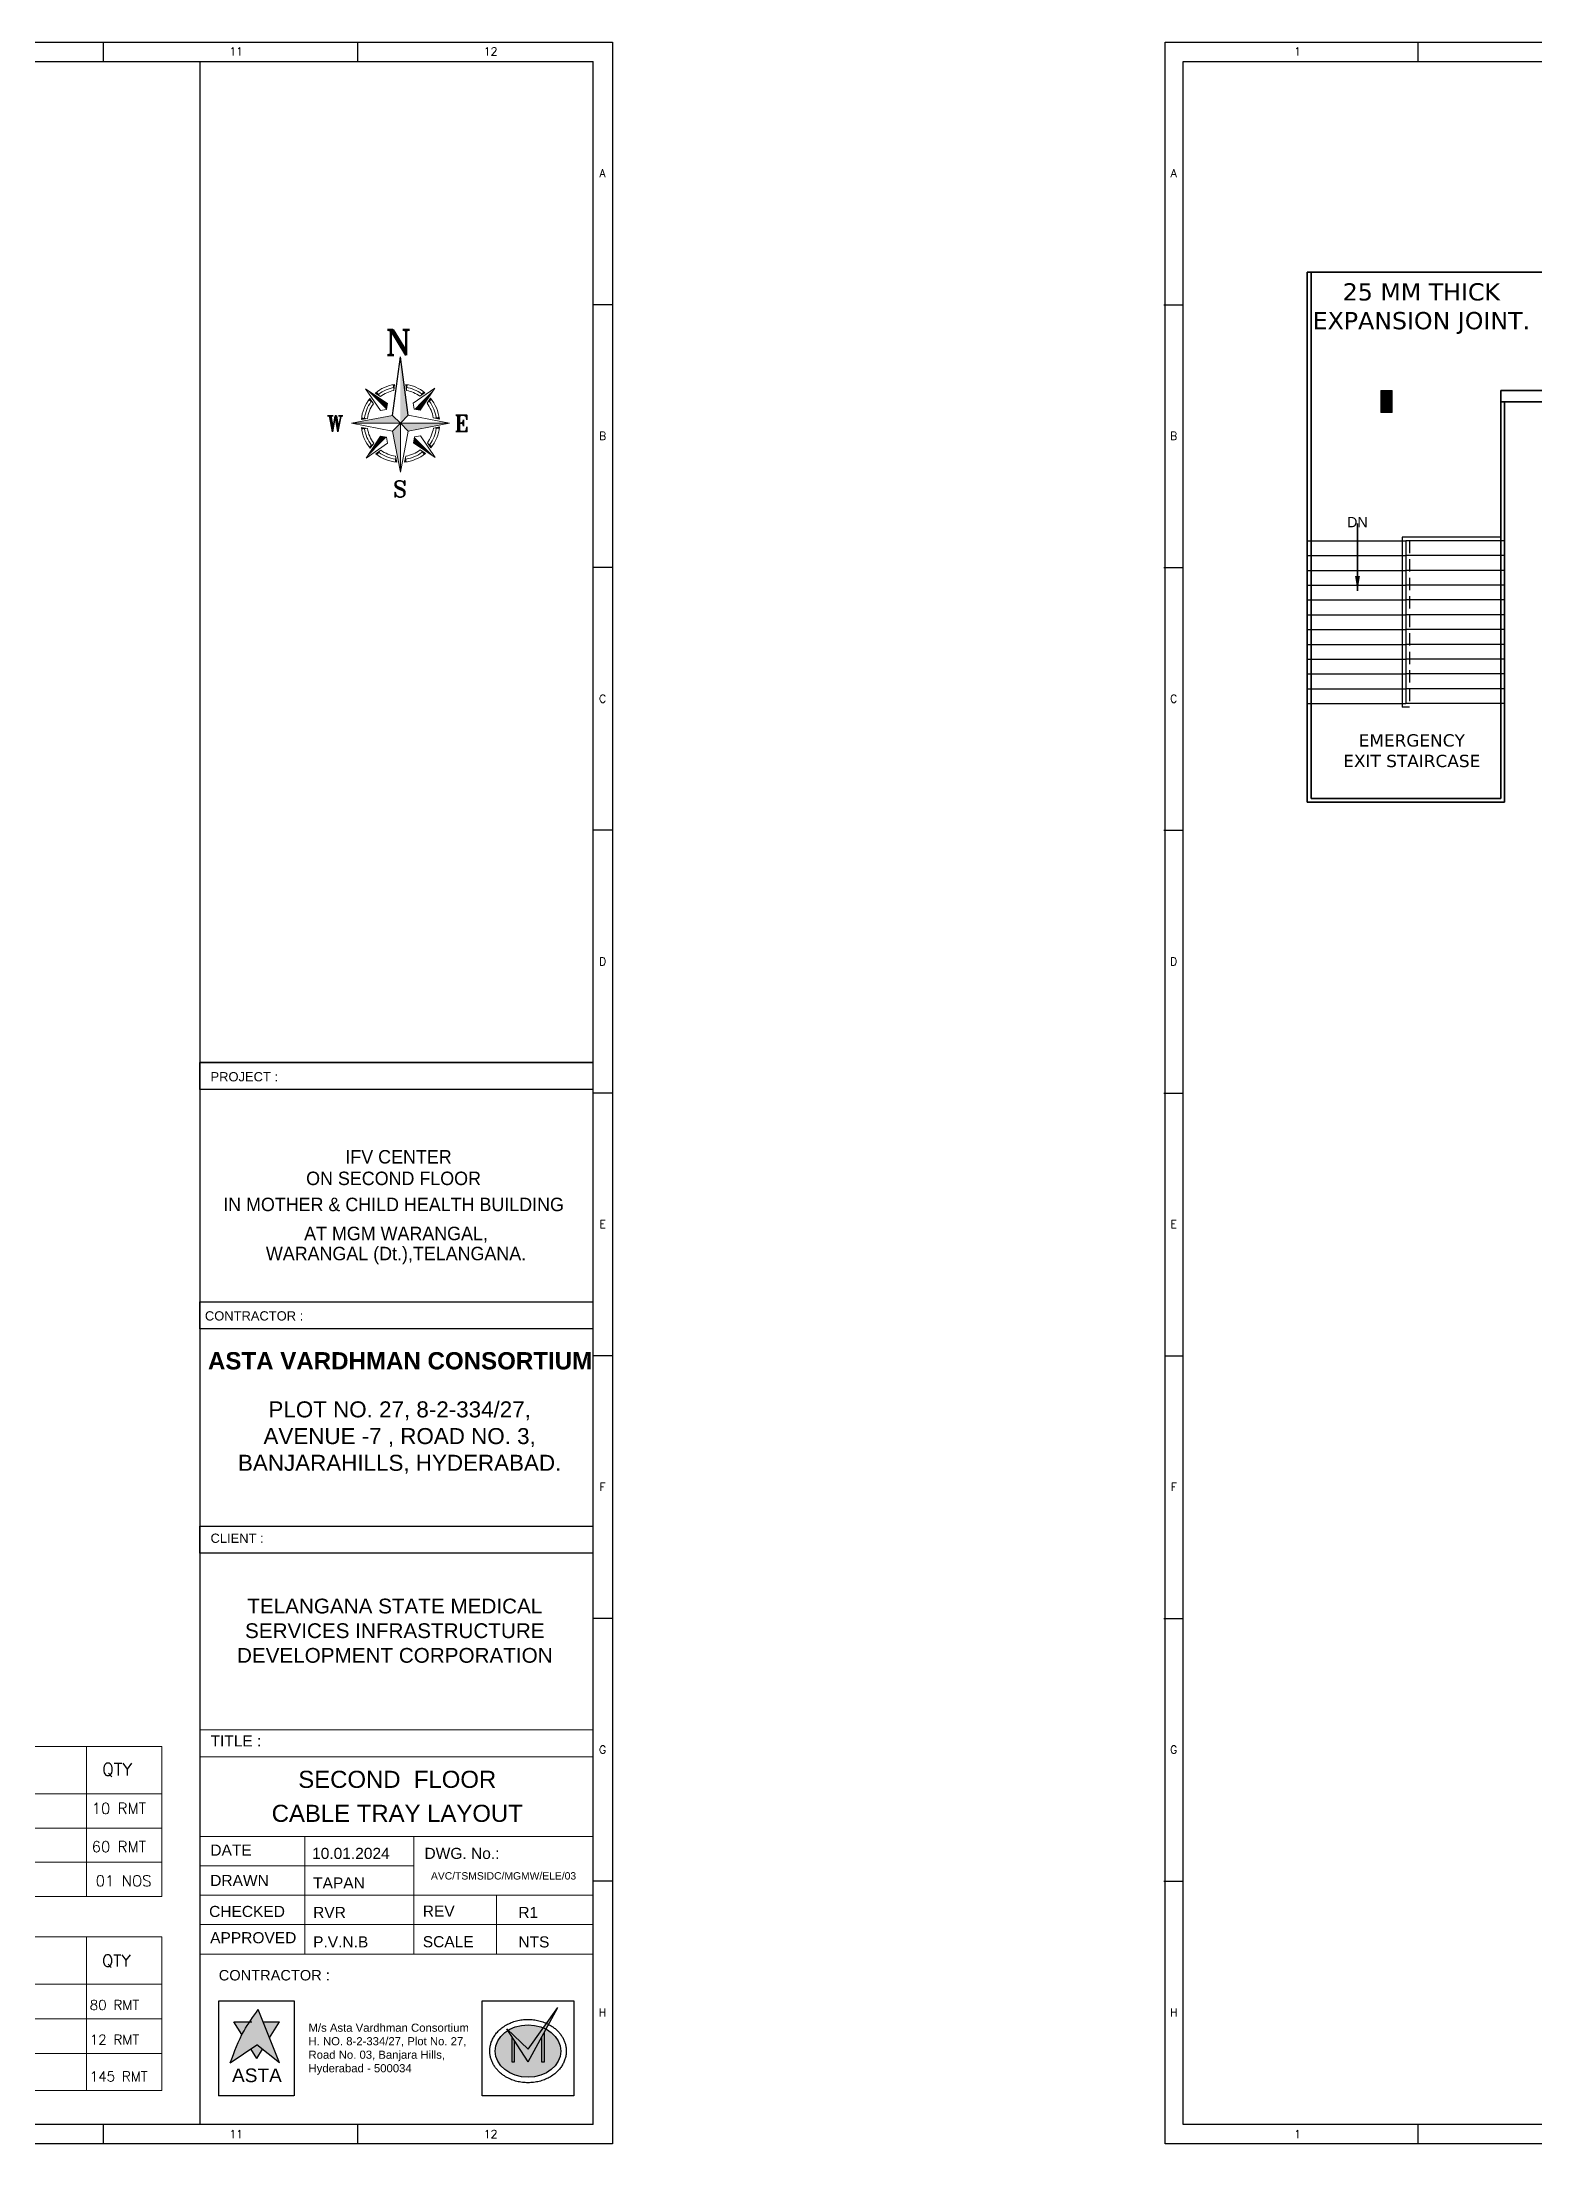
# Model space of a CAD drawing. Extents: x 2982526 to 3410143, y -1442121 to -1332990.
# Drawn here: x 3252302 to 3282591, y -1389320 to -1346682 of the extents above; entities that cross this region are included whole.
import ezdxf
from ezdxf.enums import TextEntityAlignment as Align

# ---------------------------------------------------------------- set-up
doc = ezdxf.new("R2010")
doc.units = 0
doc.header["$MEASUREMENT"] = 0
for name, pattern in [('1', [0, 0, 0]), ('CONTINU', [0]), ('DASHED', [0.75, 0.5, -0.25])]:
    doc.linetypes.add(name, pattern=pattern)
doc.layers.get('0').update_dxf_attribs({"color": 6, "linetype": '1'})
for name, color, linetype, lineweight in [('Column', 162, 'Continuous', 13), ('ELE-CABLE TRAY', 31, 'Continuous', 0), ('ELE-LEGEND', 7, 'Continuous', 9), ('WALL', 7, '1', 35)]:
    doc.layers.add(name, color=color, linetype=linetype, lineweight=lineweight)
for name, color, linetype in [('ELE-LIGHTING WIRRING', 7, 'Continuous'), ('HS', 251, '1'), ('LOGO', 250, '1'), ('stairscas', 7, 'Continuous'), ('TEXT', 5, '1'), ('TITLE', 7, 'Continuous'), ('walls', 1, 'Continuous')]:
    doc.layers.add(name, color=color, linetype=linetype)
doc.styles.add('ARI', font='arial.ttf')
doc.styles.add('ARIAL', font='arial.ttf')
doc.styles.add('MSK', font='g13f12w.shx')
doc.styles.add('ROMANS', font='romans.shx')
doc.styles.add('RT', font='romant.shx')
doc.dimstyles.new('MM', dxfattribs={"dimscale": 0, "dimtxt": 230, "dimasz": 60, "dimexe": 100, "dimexo": 0.0625, "dimgap": 25, "dimtad": 0, "dimdec": 0, "dimzin": 0, "dimdsep": 46, "dimtxsty": 'ROMANS', "dimblk": 'OBLIQUE', "dimcen": 0.09, "dimdle": 100, "dimclrd": 5, "dimclre": 5, "dimclrt": 6, "dimadec": 0, "dimazin": 0, "dimtfac": 1, "dimtdec": 0, "dimtofl": 0, "dimtmove": 1, "dimatfit": 3, "dimfxl": 1, "dimfrac": 2, "dimtolj": 1, "dimtzin": 0, "dimarcsym": 0})

# ---------------------------------------------------------------- blocks, each defined once
blk = doc.blocks.new('A$C1BA14061')
at = {"layer": 'TITLE', "color": 7}
for p, q in [((0, 0), (203982, 0)), ((0, -140464), (0, 0)), ((16920, -1290), (16920, 0)), ((33925, -1290), (33925, 0)), ((50931, -1290), (50931, 0)), ((67937, -1290), (67937, 0)), ((84942, -1290), (84942, 0)), ((101948, -1290), (101948, 0)), ((118954, -1290), (118954, 0)), ((135959, -1290), (135959, 0)), ((152965, -1290), (152965, 0)), ((169971, -1290), (169971, 0)), ((186976, -1290), (186976, 0)), ((203982, 0), (203982, -140464)), ((203982, -17558), (202692, -17558)), ((203982, -35116), (202692, -35116)), ((203982, -52674), (202692, -52674)), ((203982, -70232), (202692, -70232)), ((203982, -87790), (202692, -87790)), ((203982, -105348), (202692, -105348)), ((203982, -122906), (202692, -122906)), ((203982, -140464), (0, -140464))]:
    blk.add_line(p, q, dxfattribs=at)
at = {"layer": 'TITLE'}
for p, q in [((1204, -1290), (202692, -1290)), ((1204, -139174), (1204, -1290)), ((202692, -139174), (202692, -1290)), ((202692, -139174), (1204, -139174))]:
    blk.add_line(p, q, dxfattribs=at)
at = {"layer": 'TITLE', "color": 0}
for p, q in [((-86, -17558), (1204, -17558)), ((-86, -35116), (1204, -35116)), ((-86, -52674), (1204, -52674)), ((-86, -70232), (1204, -70232)), ((0, -87790), (1204, -87790)), ((-86, -105348), (1204, -105348)), ((-86, -122906), (1204, -122906)), ((16920, -140464), (16920, -139174)), ((33925, -140464), (33925, -139174)), ((50931, -140464), (50931, -139174)), ((67937, -140464), (67937, -139174)), ((84942, -140464), (84942, -139174)), ((101948, -140464), (101948, -139174)), ((118954, -140464), (118954, -139174)), ((135959, -140464), (135959, -139174)), ((152965, -140464), (152965, -139174)), ((169971, -140464), (169971, -139174)), ((186976, -140464), (186976, -139174))]:
    blk.add_line(p, q, dxfattribs=at)
at = {"layer": 'TITLE', "color": 7, "style": 'ROMANS', "width": 1}
for s, height, p in [('1', 535, (8852, -626)), ('2', 535, (25785, -626)), ('3', 535, (42791, -626)), ('4', 535, (59796, -626)), ('5', 535, (76802, -626)), ('6', 535, (93808, -626)), ('7', 535, (110813, -626)), ('8', 535, (127819, -626)), ('9', 535, (144825, -626)), ('10', 534.7, (161831, -626)), ('11', 534.7, (178836, -626)), ('12', 534.7, (195842, -626)), ('A', 535, (203324, -8765)), ('B', 535, (203324, -26323)), ('C', 535, (203324, -43881)), ('D', 535, (203324, -61439)), ('E', 535, (203324, -78997)), ('F', 535, (203324, -96555)), ('G', 535, (203324, -114113)), ('H', 535, (203324, -131671))]:
    blk.add_text(s, height=height, dxfattribs=at).set_placement(p, align=Align.MIDDLE)
at = {"layer": 'TITLE', "color": 0, "style": 'ROMANS', "width": 1}
for s, height, p in [('A', 535, (573, -8765)), ('B', 535, (573, -26323)), ('C', 535, (573, -43881)), ('D', 535, (573, -61439)), ('E', 535, (573, -78997)), ('F', 535, (573, -96555)), ('G', 535, (573, -114113)), ('H', 535, (573, -131671)), ('1', 535, (8852, -139799)), ('2', 535, (25785, -139799)), ('3', 535, (42791, -139799)), ('4', 535, (59796, -139799)), ('5', 535, (76802, -139799)), ('6', 535, (93808, -139799)), ('7', 535, (110813, -139799)), ('8', 535, (127819, -139799)), ('9', 535, (144825, -139799)), ('10', 534.7, (161831, -139799)), ('11', 534.7, (178836, -139799)), ('12', 534.7, (195842, -139799))]:
    blk.add_text(s, height=height, dxfattribs=at).set_placement(p, align=Align.MIDDLE)
blk = doc.blocks.new('_Oblique')
at = {"color": 0, "linetype": 'ByBlock', "lineweight": -2}
blk.add_line((-0.5, -0.5), (0.5, 0.5), dxfattribs=at)
blk = doc.blocks.new('A$C772B36EA')
at = {"layer": 'TITLE', "color": 5}
for p in [(-343, 338), (338, 343)]:
    blk.add_line(p, (0, 2877), dxfattribs=at)
at = {"layer": 'TITLE', "color": 8, "lineweight": 5}
for p, q in [((-566, 858), (-1516, 1493)), ((-866, 553), (-1516, 1493)), ((-1173, 847), (-1326, 1068)), ((-865, 1160), (-1088, 1309)), ((-287, 1418), (-252, 1683)), ((-287, 1418), (-252, 1683)), ((270, 1421), (233, 1686)), ((270, 1421), (233, 1686)), ((270, 1421), (233, 1686)), ((553, 866), (1493, 1516)), ((847, 1173), (1068, 1326)), ((858, 566), (1493, 1516)), ((1160, 865), (1309, 1088)), ((-343, 338), (-2128, 0)), ((-2128, 0), (0, 0)), ((0, 0), (-2128, 0)), ((-338, -343), (-2128, 0)), ((-1432, 209), (-1695, 156)), ((-606, 597), (-866, 553)), ((-606, 597), (-566, 858)), ((0, 0), (-343, 338)), ((-343, 338), (0, 0)), ((-338, -343), (0, 0)), ((0, 0), (-338, -343)), ((0, 0), (338, 343)), ((338, 343), (0, 0)), ((0, 0), (343, -338)), ((343, -338), (0, 0)), ((0, 0), (0, -2128)), ((0, -2128), (0, 0)), ((0, 0), (2128, 0)), ((2128, 0), (0, 0)), ((338, 343), (2128, 0)), ((343, -338), (2128, 0)), ((597, 606), (553, 866)), ((597, 606), (858, 566)), ((1428, 230), (1692, 182)), ((-1428, -230), (-1692, -182)), ((-858, -566), (-1493, -1516)), ((-553, -866), (-1493, -1516)), ((-1160, -865), (-1309, -1088)), ((-597, -606), (-858, -566)), ((-597, -606), (-553, -866)), ((-338, -343), (0, -2128)), ((343, -338), (0, -2128)), ((606, -597), (566, -858)), ((566, -858), (1516, -1493)), ((606, -597), (866, -553)), ((866, -553), (1516, -1493)), ((1173, -847), (1326, -1068)), ((1432, -209), (1695, -156)), ((-847, -1173), (-1068, -1326)), ((-209, -1432), (-156, -1695)), ((230, -1428), (182, -1692)), ((865, -1160), (1088, -1309))]:
    blk.add_line(p, q, dxfattribs=at)
for radius, start, end in [(1702, 141.14269, 174.72625), (1575, 144.16121, 171.70773), (1702, 98.52692, 129.72625), (1575, 99.85136, 126.70773), (1447, 101.42181, 126.70773), (1702, 51.14269, 82.1348), (1575, 54.16121, 80.81434), (1447, 54.16121, 79.24868), (1575, 9.16121, 36.70773), (1702, 6.14269, 39.72625), (1447, 144.16121, 171.70773), (1447, 9.16121, 36.70773), (1702, 186.14269, 219.72625), (1575, 189.16121, 216.70773), (1447, 189.16121, 216.70773), (1447, 324.16121, 351.70773), (1575, 324.16121, 351.70773), (1702, 321.14269, 354.72625), (1702, 231.14269, 264.72625), (1575, 234.16121, 261.70773), (1447, 234.16121, 261.70773), (1702, 276.14269, 309.72625), (1447, 279.1612, 306.70773), (1575, 279.1612, 306.70773)]:
    blk.add_arc((0, 0), radius, start, end, dxfattribs=at)
at = {"layer": 'TITLE', "color": 5}
blk.add_solid([(0, 2877), (338, 343), (0, 0)], dxfattribs=at)
at = {"layer": 'TITLE', "color": 8, "lineweight": 5}
for points in [[(-1516, 1493), (-566, 858), (-606, 597)], [(-1326, 1068), (-1380, 997), (-1173, 847)], [(-1088, 1309), (-1017, 1365), (-865, 1160)], [(-252, 1683), (-340, 1668), (-287, 1418)], [(233, 1686), (320, 1672), (270, 1421)], [(1493, 1516), (858, 566), (597, 606)], [(1068, 1326), (997, 1380), (847, 1173)], [(1309, 1088), (1365, 1017), (1160, 865)], [(-2128, 0), (-343, 338), (0, 0)], [(-1684, 245), (-1695, 156), (-1432, 209)], [(0, -2128), (-338, -343), (0, 0)], [(2128, 0), (343, -338), (0, 0)], [(1680, 271), (1692, 182), (1428, 230)], [(-1680, -271), (-1692, -182), (-1428, -230)], [(-1493, -1516), (-858, -566), (-597, -606)], [(-1309, -1088), (-1365, -1017), (-1160, -865)], [(1516, -1493), (566, -858), (606, -597)], [(1326, -1068), (1380, -997), (1173, -847)], [(1684, -245), (1695, -156), (1432, -209)], [(-1068, -1326), (-997, -1380), (-847, -1173)], [(-245, -1684), (-156, -1695), (-209, -1432)], [(271, -1680), (182, -1692), (230, -1428)], [(1088, -1309), (1017, -1365), (865, -1160)]]:
    blk.add_solid(points, dxfattribs=at)
blk = doc.blocks.new('IVF-CONTRACTOR')
at = {"layer": 'LOGO', "lineweight": -3, "true_color": 0x293189}
h = blk.add_hatch(color=177, dxfattribs=at)
h.dxf.hatch_style = 1
edge = h.paths.add_edge_path()
edge.add_spline(control_points=[(3037286, -1386527), (3037185, -1386667), (3036944, -1387001), (3036801, -1387388), (3036719, -1387609)], knot_values=[0, 0, 0, 0, 519.520055, 1226.818077, 1226.818077, 1226.818077, 1226.818077], degree=3, periodic=0)
edge.add_line((3036719, -1387609), (3037255, -1387240))
edge.add_line((3037255, -1387240), (3037717, -1387609))
edge.add_line((3037717, -1387609), (3037286, -1386527))
at = {"layer": 'LOGO', "true_color": 0xed1f24}
h = blk.add_hatch(color=240, dxfattribs=at)
h.dxf.hatch_style = 1
edge = h.paths.add_edge_path()
edge.add_line((3042760, -1387590), (3043125, -1386925))
edge.add_ellipse((3042760, -1387369), major_axis=(-665, 0), ratio=0.800236, start_angle=-123.3804, end_angle=-117.8517)
edge.add_line((3043070, -1386899), (3042760, -1387331))
edge.add_line((3042760, -1387331), (3042356, -1386946))
edge.add_ellipse((3042760, -1387369), major_axis=(-665, 0), ratio=0.800236, start_angle=-52.6357, end_angle=-51.8324)
edge.add_line((3042349, -1386951), (3042760, -1387590))
edge = h.paths.add_edge_path()
edge.add_spline(control_points=[(3043179, -1386828), (3043165, -1386821), (3043150, -1386814), (3043136, -1386807)], knot_values=[-2.156071, -2.156071, -2.156071, -2.156071, -2.090953, -2.090953, -2.090953, -2.090953], degree=3, periodic=0)
edge.add_line((3043136, -1386807), (3043070, -1386899))
edge.add_ellipse((3042760, -1387369), major_axis=(-665, 0), ratio=0.800236, start_angle=-123.3804, end_angle=-117.8517, ccw=False)
edge.add_line((3043125, -1386925), (3043179, -1386828))
edge = h.paths.add_edge_path()
edge.add_line((3043367, -1386486), (3043136, -1386807))
edge.add_spline(control_points=[(3043136, -1386807), (3043150, -1386814), (3043165, -1386821), (3043179, -1386828)], knot_values=[-2.156071, -2.156071, -2.156071, -2.156071, -2.090953, -2.090953, -2.090953, -2.090953], degree=3, periodic=0)
edge.add_line((3043179, -1386828), (3043367, -1386486))
at = {"layer": 'LOGO', "lineweight": -3, "true_color": 0xc7c8ca}
h = blk.add_hatch(color=9, dxfattribs=at)
h.dxf.hatch_style = 1
edge = h.paths.add_edge_path()
edge.add_spline(control_points=[(3036953, -1387033), (3036967, -1387008), (3037022, -1386919), (3037088, -1386836), (3037139, -1386779)], knot_values=[3356.588859, 3356.588859, 3356.588859, 3356.588859, 3831.174934, 5081.098827, 5081.098827, 5081.098827, 5081.098827], degree=3, periodic=0)
edge.add_line((3037139, -1386779), (3036793, -1386779))
edge.add_line((3036793, -1386779), (3036953, -1387033))
h.paths.add_polyline_path([(3037717, -1386779), (3037386, -1386779), (3037515, -1387102)])
h.paths.add_polyline_path([(3037370, -1387332), (3037255, -1387240), (3037134, -1387323), (3037255, -1387517)])
at = {"layer": 'LOGO', "true_color": 0x139b48}
h = blk.add_hatch(color=114, dxfattribs=at)
h.dxf.hatch_style = 1
edge = h.paths.add_edge_path()
edge.add_ellipse((3042760, -1387369), major_axis=(-665, 0), ratio=0.800236, start_angle=-51.8324, end_angle=236.6196)
edge.add_line((3043125, -1386925), (3043091, -1386988))
edge.add_line((3043091, -1386988), (3043091, -1387590))
edge.add_line((3043091, -1387590), (3043036, -1387590))
edge.add_line((3043036, -1387590), (3043036, -1387088))
edge.add_line((3043036, -1387088), (3042760, -1387590))
edge.add_line((3042760, -1387590), (3042484, -1387160))
edge.add_line((3042484, -1387160), (3042484, -1387590))
edge.add_line((3042484, -1387590), (3042428, -1387590))
edge.add_line((3042428, -1387590), (3042428, -1387075))
edge.add_line((3042428, -1387075), (3042349, -1386951))
edge = h.paths.add_edge_path()
edge.add_ellipse((3042760, -1387369), major_axis=(-665, 0), ratio=0.800236, start_angle=-117.8517, end_angle=-52.6357)
edge.add_line((3042356, -1386946), (3042760, -1387331))
edge.add_line((3042760, -1387331), (3043070, -1386899))
at = {"layer": 'LOGO', "true_color": 0xed1f24}
h = blk.add_hatch(color=240, dxfattribs=at)
h.dxf.hatch_style = 1
edge = h.paths.add_edge_path()
edge.add_line((3042329, -1386921), (3042349, -1386951))
edge.add_ellipse((3042760, -1387369), major_axis=(-665, 0), ratio=0.800236, start_angle=-52.6357, end_angle=-51.8324, ccw=False)
edge.add_line((3042356, -1386946), (3042329, -1386921))
at = {"layer": 'LOGO', "true_color": 0x000000}
h = blk.add_hatch(color=18, dxfattribs=at)
h.dxf.hatch_style = 1
h.paths.add_polyline_path([(3042484, -1387160), (3042428, -1387075), (3042428, -1387590), (3042484, -1387590)])
h.paths.add_polyline_path([(3043036, -1387590), (3043091, -1387590), (3043091, -1386988), (3043036, -1387088)])
at = {"layer": 'LOGO', "color": 18, "lineweight": -3, "true_color": 0x000000}
for p, q in [((3036484, -1386350), (3038013, -1386350)), ((3036484, -1388267), (3036484, -1386350)), ((3036485, -1386350), (3038009, -1386350)), ((3036485, -1388278), (3036485, -1386350)), ((3038013, -1386350), (3038013, -1388267)), ((3041829, -1386350), (3043688, -1386350)), ((3043688, -1386350), (3043688, -1388278)), ((3038011, -1388278), (3036483, -1388278))]:
    blk.add_line(p, q, dxfattribs=at)
at = {"layer": 'LOGO', "color": 18, "true_color": 0x000000}
for p, q in [((3036485, -1386350), (3038009, -1386350)), ((3036485, -1388278), (3036485, -1386350)), ((3036485, -1388278), (3036485, -1386350)), ((3036485, -1386350), (3038009, -1386350)), ((3038013, -1386350), (3038013, -1388278)), ((3041829, -1386350), (3043688, -1386350)), ((3041829, -1388278), (3041829, -1386350)), ((3042760, -1387590), (3043367, -1386486)), ((3042760, -1387331), (3043367, -1386486)), ((3043688, -1386350), (3043688, -1388278)), ((3042760, -1387590), (3042329, -1386921)), ((3042329, -1386921), (3042760, -1387331)), ((3043091, -1387590), (3043091, -1386988)), ((3042428, -1387075), (3042428, -1387590)), ((3042484, -1387590), (3042484, -1387160)), ((3043036, -1387088), (3043036, -1387590)), ((3042428, -1387590), (3042484, -1387590)), ((3043036, -1387590), (3043091, -1387590)), ((3038009, -1388278), (3036485, -1388278)), ((3043688, -1388278), (3041829, -1388278))]:
    blk.add_line(p, q, dxfattribs=at)
at = {"layer": 'LOGO', "color": 251, "lineweight": -3, "true_color": 0x636466}
for p, q in [((3037717, -1387609), (3037286, -1386527)), ((3036793, -1386779), (3037155, -1386779)), ((3036953, -1387033), (3036793, -1386779)), ((3037386, -1386779), (3037717, -1386779)), ((3037515, -1387102), (3037717, -1386779)), ((3036719, -1387609), (3037255, -1387240)), ((3037255, -1387517), (3037134, -1387323)), ((3037717, -1387609), (3037255, -1387240)), ((3037255, -1387517), (3037370, -1387332))]:
    blk.add_line(p, q, dxfattribs=at)
at = {"layer": 'LOGO', "color": 18, "true_color": 0x000000}
blk.add_ellipse((3042760, -1387369), major_axis=(-665, 0), ratio=0.800236, start_param=-3.141592653589793, end_param=3.141592653589793, dxfattribs=at)
at = {"layer": 'LOGO', "color": 251, "lineweight": -3, "true_color": 0x636466}
blk.add_spline([(3036719, -1387609), (3036998, -1386959), (3037286, -1386527)], degree=3, dxfattribs=at)
at = {"layer": 'LOGO', "color": 18, "true_color": 0x000000}
blk.add_open_spline([(3043535, -1387369), (3043535, -1387353), (3043534, -1387336), (3043530, -1387296), (3043527, -1387272), (3043516, -1387226), (3043509, -1387202), (3043492, -1387157), (3043483, -1387135), (3043460, -1387092), (3043448, -1387071), (3043420, -1387031), (3043405, -1387011), (3043372, -1386974), (3043355, -1386956), (3043318, -1386922), (3043298, -1386906), (3043258, -1386875), (3043236, -1386861), (3043183, -1386829), (3043150, -1386812), (3043081, -1386783), (3043045, -1386771), (3042972, -1386750), (3042935, -1386742), (3042860, -1386731), (3042821, -1386728), (3042745, -1386726), (3042706, -1386727), (3042630, -1386735), (3042593, -1386741), (3042518, -1386757), (3042482, -1386768), (3042412, -1386794), (3042377, -1386809), (3042312, -1386843), (3042280, -1386862), (3042221, -1386905), (3042194, -1386928), (3042147, -1386974), (3042127, -1386996), (3042091, -1387042), (3042074, -1387067), (3042045, -1387117), (3042033, -1387143), (3042012, -1387197), (3042003, -1387225), (3041992, -1387276), (3041988, -1387299), (3041984, -1387347), (3041984, -1387371), (3041986, -1387418), (3041989, -1387442), (3041997, -1387489), (3042003, -1387512), (3042018, -1387557), (3042026, -1387580), (3042047, -1387623), (3042058, -1387645), (3042084, -1387686), (3042098, -1387706), (3042129, -1387744), (3042145, -1387762), (3042180, -1387798), (3042199, -1387814), (3042238, -1387846), (3042259, -1387861), (3042311, -1387894), (3042343, -1387912), (3042409, -1387944), (3042444, -1387957), (3042515, -1387980), (3042552, -1387989), (3042626, -1388003), (3042664, -1388007), (3042740, -1388012), (3042778, -1388012), (3042854, -1388008), (3042892, -1388003), (3042966, -1387989), (3043003, -1387980), (3043074, -1387958), (3043109, -1387944), (3043175, -1387913), (3043208, -1387895), (3043268, -1387856), (3043297, -1387834), (3043351, -1387787), (3043376, -1387761), (3043416, -1387713), (3043432, -1387690), (3043462, -1387643), (3043475, -1387619), (3043497, -1387569), (3043507, -1387543), (3043522, -1387491), (3043527, -1387464), (3043533, -1387415), (3043535, -1387392), (3043535, -1387369)], degree=3, knots=[-3.141593, -3.141593, -3.141593, -3.141593, -3.06788, -3.06788, -2.960953, -2.960953, -2.854026, -2.854026, -2.747099, -2.747099, -2.640172, -2.640172, -2.533245, -2.533245, -2.426319, -2.426319, -2.319392, -2.319392, -2.212465, -2.212465, -2.059875, -2.059875, -1.907286, -1.907286, -1.754697, -1.754697, -1.602107, -1.602107, -1.449518, -1.449518, -1.296928, -1.296928, -1.144339, -1.144339, -0.99175, -0.99175, -0.83916, -0.83916, -0.686571, -0.686571, -0.558641, -0.558641, -0.43071, -0.43071, -0.30278, -0.30278, -0.17485, -0.17485, -0.068516, -0.068516, 0.037819, 0.037819, 0.144154, 0.144154, 0.250488, 0.250488, 0.356823, 0.356823, 0.463157, 0.463157, 0.569492, 0.569492, 0.675826, 0.675826, 0.782161, 0.782161, 0.888495, 0.888495, 1.039928, 1.039928, 1.191361, 1.191361, 1.342794, 1.342794, 1.494227, 1.494227, 1.64566, 1.64566, 1.797093, 1.797093, 1.948526, 1.948526, 2.099959, 2.099959, 2.251392, 2.251392, 2.402825, 2.402825, 2.554258, 2.554258, 2.675591, 2.675591, 2.796924, 2.796924, 2.918258, 2.918258, 3.039591, 3.039591, 3.141593, 3.141593, 3.141593, 3.141593], dxfattribs=at)
at = {"layer": 'LOGO', "lineweight": -3, "attachment_point": 1, "style": 'ARIAL'}
for s, width, gutter_width, insert, char_height in [('{\\C256;CONTRACTOR :}', 3919.85, 1060, (3036485, -1385725), 212.06), ('{\\C256;M/s Asta Vardhman Consortium\\PH. NO. 8-2-334/27, Plot No. 27, Road No. 03, Banjara Hills, Hyderabad - 500034}', 3696.75, 822, (3038306, -1386813), 164.38)]:
    blk.add_mtext_dynamic_manual_height_columns(s, width=width, gutter_width=gutter_width, heights=[0], dxfattribs=dict(at, insert=insert, char_height=char_height))
at = {"layer": 'LOGO', "color": 18, "lineweight": 100, "true_color": 0x000000, "insert": (3036754, -1387723), "char_height": 276.9, "attachment_point": 1, "style": 'ARIAL'}
blk.add_mtext_dynamic_manual_height_columns('ASTA', width=997.56, gutter_width=254, heights=[0], dxfattribs=at)
blk = doc.blocks.new('Q5YYYU')
at = {"layer": 'HS', "lineweight": 0}
blk.add_hatch(color=251, dxfattribs=at).paths.add_polyline_path([(-3515.1682, 21620), (-3515.1682, 21170), (-3285.1682, 21170), (-3285.1682, 21620)])
at = {"layer": 'Column'}
blk.add_lwpolyline([(-3515.1682, 21620), (-3285.1682, 21620), (-3285.1682, 21170), (-3515.1682, 21170)], close=True, dxfattribs=at)
at = {"layer": 'stairscas', "color": 251, "linetype": 'Continuous'}
for p, q in [((-5007.5841, 18570), (-3007.5841, 18570)), ((-1082.5841, 18645), (-3082.5841, 18645)), ((-3082.5841, 18645), (-3082.5841, 15195)), ((-1082.5841, 18570), (-3007.5841, 18570)), ((-3007.5841, 18570), (-3007.5841, 15270)), ((-5007.5841, 18270), (-3007.5841, 18270)), ((-5007.5841, 17970), (-3007.5841, 17970)), ((-5007.5841, 17670), (-3007.5841, 17670)), ((-5007.5841, 17370), (-3007.5841, 17370)), ((-5007.5841, 17070), (-3007.5841, 17070)), ((-5007.5841, 16770), (-3007.5841, 16770)), ((-5007.5841, 16470), (-3007.5841, 16470)), ((-5007.5841, 16170), (-3007.5841, 16170)), ((-5007.5841, 15870), (-3007.5841, 15870)), ((-5007.5841, 15570), (-3007.5841, 15570)), ((-5007.5841, 15270), (-3007.5841, 15270))]:
    blk.add_line(p, q, dxfattribs=at)
at = {"layer": 'stairscas', "color": 251, "ltscale": 500}
for p, q in [((-1007.5841, 18570), (-3007.5841, 18570)), ((-1007.5841, 18270), (-3007.5841, 18270)), ((-1007.5841, 17970), (-3007.5841, 17970)), ((-1007.5841, 17670), (-3007.5841, 17670)), ((-1007.5841, 17370), (-3007.5841, 17370)), ((-1007.5841, 17070), (-3007.5841, 17070)), ((-1007.5841, 16770), (-3007.5841, 16770)), ((-1007.5841, 16470), (-3007.5841, 16470)), ((-1007.5841, 16170), (-3007.5841, 16170)), ((-1007.5841, 15870), (-3007.5841, 15870)), ((-1007.5841, 15570), (-3007.5841, 15570)), ((-1007.5841, 15270), (-3007.5841, 15270))]:
    blk.add_line(p, q, dxfattribs=at)
at = {"layer": 'stairscas', "color": 251, "linetype": 'DASHED', "ltscale": 500}
for p, q in [((-3007.5841, 18570), (-3007.5841, 15270)), ((-2932.5841, 18570), (-2932.5841, 15195)), ((-2932.5841, 15195), (-3082.5841, 15195)), ((-3007.5841, 15270), (-3007.5841, 15270)), ((-3007.5841, 15270), (-3007.5841, 15270))]:
    blk.add_line(p, q, dxfattribs=at)
at = {"layer": 'WALL', "color": 8}
for p, q in [((41149.8318, 24020), (-5007.5841, 24020)), ((-4932.5841, 21620), (-4932.5841, 21390)), ((-1082.5841, 21620), (-1082.5841, 21390)), ((0, 21620), (-1082.5841, 21620)), ((-1082.5841, 21620), (-1082.5841, 21390)), ((0, 21390), (-1082.5841, 21390))]:
    blk.add_line(p, q, dxfattribs=at)
at = {"layer": 'WALL', "color": 8, "linetype": 'Continuous'}
for p, q in [((-5007.5841, 24020), (-5007.5841, 13270)), ((-4932.5841, 24020), (-4932.5841, 13345)), ((-1082.5841, 21390), (-1082.5841, 13345, 0)), ((-1082.5841, 21390), (-1082.5841, 13345, 0)), ((-1007.5841, 21390), (-1007.5841, 13270, 0)), ((-1007.5841, 21390), (-1007.5841, 13270, 0)), ((-5007.5841, 13270), (-1007.5841, 13270)), ((-4932.5841, 13345), (-1082.5841, 13345))]:
    blk.add_line(p, q, dxfattribs=at)
at = {"layer": 'stairscas', "color": 251, "linetype": 'Continuous', "style": 'ARI'}
blk.add_text('DN', height=208.08, dxfattribs=at).set_placement((-3992.225, 18845.0584), align=Align.CENTER)
at = {"layer": 'TEXT', "color": 8, "lineweight": 5, "insert": (-2693.9814, 22765.6003), "char_height": 350, "width": 5877.751546, "attachment_point": 8, "style": 'MSK'}
blk.add_mtext('{\\fVerdana|b0|i0|c0|p34;25 MM THICK EXPANSION JOINT.}', dxfattribs=at)
at = {"layer": 'TEXT', "color": 8, "insert": (-2888.6326, 13974.7057), "char_height": 250, "width": 3566.071851, "attachment_point": 8, "style": 'MSK'}
blk.add_mtext('{\\fVerdana|b0|i0|c0|p34;EMERGENCY\\PEXIT STAIRCASE}', dxfattribs=at)
at = {"layer": 'stairscas', "color": 251, "linetype": 'Continuous'}
blk.add_leader([(-3989.5693, 17556.6853), (-3989.5693, 18922.1926)], dimstyle='MM', override={"dimscale": 1, "dimasz": 300, "dimclrd": 256}, dxfattribs=at)

msp = doc.modelspace()

# ---------------------------------------------------------------- linework, layer by layer
at = {"color": 18, "lineweight": 0, "ltscale": 2, "true_color": 0x000000}
for p, q in [((3255501.6, -1383081.7), (3263482.7, -1383081.7)), ((3255501.6, -1385469.7), (3263482.7, -1385469.7))]:
    msp.add_line(p, q, dxfattribs=at)
at = {"color": 18, "lineweight": 0, "true_color": 0x000000}
for p, q in [((3257634.3, -1385469.7), (3257634.3, -1383077.8)), ((3259844.5, -1383077.8), (3259844.5, -1385469.7)), ((3259844.5, -1383675.9), (3255501.6, -1383675.9)), ((3255501.6, -1384274), (3263482.7, -1384274)), ((3261525.5, -1385469.7), (3261525.5, -1384274)), ((3263482.7, -1384871.8), (3255501.6, -1384871.8))]:
    msp.add_line(p, q, dxfattribs=at)
at = {"layer": 'ELE-CABLE TRAY', "color": 0}
for p, q in [((3244733.3, -1381257.6), (3254733.3, -1381257.6)), ((3253201.5, -1384298.2), (3253201.5, -1381257.6)), ((3254733.3, -1381257.6), (3254733.3, -1384298.2)), ((3244733.3, -1382220.8), (3254733.3, -1382220.8)), ((3244733.3, -1382913.3), (3254733.3, -1382913.3)), ((3244733.3, -1383605.8), (3254733.3, -1383605.8)), ((3244733.3, -1384298.2), (3254733.3, -1384298.2)), ((3244733.3, -1385118.7), (3254733.3, -1385118.7)), ((3253201.5, -1388233.7), (3253201.5, -1385118.7)), ((3254733.3, -1385118.7), (3254733.3, -1388233.7)), ((3244733.3, -1386082), (3254733.3, -1386082)), ((3244733.3, -1386784.5), (3254733.3, -1386784.5)), ((3244733.3, -1387486.9), (3254733.3, -1387486.9)), ((3244733.3, -1388233.7), (3254733.3, -1388233.7))]:
    msp.add_line(p, q, dxfattribs=at)
at = {"layer": 'TITLE', "color": 18, "true_color": 0x000000}
for p, q in [((3255501.6, -1347073.5), (3255501.6, -1388928.9)), ((3263482.7, -1367383.4), (3255501.6, -1367383.4))]:
    msp.add_line(p, q, dxfattribs=at)
for points in [[(3255501.6, -1367383.4), (3263479.8, -1367383.4), (3263479.8, -1367930.9), (3255501.6, -1367930.9)], [(3255501.6, -1372236.7), (3263479.8, -1372236.7), (3263479.8, -1372784.2), (3255501.6, -1372784.2)], [(3255501.6, -1376787.7), (3263479.8, -1376787.7), (3263479.8, -1377335.2), (3255501.6, -1377335.2)]]:
    msp.add_lwpolyline(points, close=True, dxfattribs=at)
at = {"layer": 'TITLE', "color": 18, "lineweight": 0, "true_color": 0x000000}
msp.add_lwpolyline([(3255501.6, -1380917.2), (3263479.8, -1380917.2), (3263479.8, -1381464.7), (3255501.6, -1381464.7)], close=True, dxfattribs=at)

# ---------------------------------------------------------------- block references
at = {"color": 0}
msp.add_blockref('IVF-CONTRACTOR', (219402.7, -66.7), dxfattribs=at)
at = {"layer": 'TITLE', "xscale": 0.3035552556082519, "yscale": 0.3035553943041123, "zscale": 0.3035553665695551}
for p in [(3201954.4, -1346682), (3275088.6, -1346682)]:
    msp.add_blockref('A$C1BA14061', p, dxfattribs=at)
at = {"layer": 'WALL', "color": 240, "true_color": 0xed1f24}
msp.add_blockref('Q5YYYU', (3282980.3, -1375369.8), dxfattribs=at)
at = {"layer": 'walls', "xscale": 0.4672758229201079, "yscale": 0.4672759995928573, "zscale": 0.4672758834301755}
msp.add_blockref('A$C772B36EA', (3259572.7, -1354414.3), dxfattribs=at)

# ---------------------------------------------------------------- texts
at = {"layer": 'ELE-LEGEND', "color": 0, "attachment_point": 7, "style": 'ROMANS'}
for s, insert, char_height in [('{\\Fromans.shx|c228;QTY\\P}', (3253521, -1381872.7), 251.731), ('10 RMT', (3253309, -1382624.1), 220.26), ('60 RMT', (3253309.5, -1383401.4), 220.26), ('{\\Fromans.shx|c228;01 NOS\\P}', (3253390.8, -1384093.8), 220.265)]:
    msp.add_mtext(s, dxfattribs=dict(at, insert=insert, char_height=char_height))
at = {"layer": 'ELE-LIGHTING WIRRING', "color": 7, "linetype": 'CONTINU', "attachment_point": 1, "style": 'ROMANS'}
for s, insert, char_height in [('QTY', (3253521, -1385480.6), 240.17), ('80 RMT', (3253269.9, -1386401.2, 5.7), 200.14), ('12 RMT', (3253269.9, -1387103.7, 5.7), 200.14), ('145 RMT', (3253269.9, -1387850.5, 5.7), 200.14)]:
    msp.add_mtext(s, dxfattribs=dict(at, insert=insert, char_height=char_height))
at = {"layer": 'TEXT', "color": 8, "style": 'RT'}
for s, p in [('W', (3258079.3, -1354591.4)), ('E', (3260669.8, -1354583.5)), ('S', (3259421.9, -1355911.2))]:
    msp.add_text(s, height=329.3, dxfattribs=at).set_placement(p)
at = {"layer": 'TITLE', "color": 18, "true_color": 0x000000}
for s, height, style, p in [('N', 519.3, 'RT', (3259264.6, -1353036)), ('PROJECT :', 187.72, 'ARIAL', (3255720.8, -1367765.3)), ('CONTRACTOR :', 187.723, 'ARIAL', (3255606.3, -1372616.3)), ('CLIENT :', 187.72, 'ARIAL', (3255720.8, -1377126.5))]:
    msp.add_text(s, height=height, dxfattribs=dict(at, style=style)).set_placement(p)
at = {"layer": 'TITLE', "color": 18, "true_color": 0x000000, "style": 'ARIAL', "width": 0.95}
for s, p in [(' IFV CENTER', (3259484.3, -1369431.8, 36.7)), ('ON SECOND FLOOR ', (3259484.3, -1369869.6, 36.7)), ('IN MOTHER & CHILD HEALTH BUILDING ', (3259484.3, -1370398.1, 36.7)), ('AT MGM WARANGAL,', (3259484.3, -1370987, 36.7)), ('WARANGAL (Dt.),TELANGANA.', (3259484.3, -1371394.3, 36.7))]:
    msp.add_text(s, height=273.316, rotation=0.00005, dxfattribs=at).set_placement(p, align=Align.CENTER)
at = {"layer": 'TITLE', "color": 18, "lineweight": 0, "true_color": 0x000000, "style": 'ARIAL'}
for s, p in [('TITLE :', (3255720.8, -1381256.1)), ('10.01.2024', (3257781.2, -1383538.5)), ('DWG. No.:', (3260061.8, -1383538.5)), ('TAPAN', (3257802.1, -1384138.1)), ('RVR', (3257802.1, -1384736.2)), ('REV', (3260027.1, -1384709.9)), ('R1', (3261966.1, -1384736.2)), ('P.V.N.B', (3257802.1, -1385334.1)), ('SCALE', (3260027.1, -1385330.5)), ('NTS', (3261966.1, -1385334.1))]:
    msp.add_text(s, height=225.27, dxfattribs=at).set_placement(p)
for s, height, p in [('SECOND  FLOOR', 347.273, (3259509, -1382097.4, -897.6)), ('CABLE TRAY LAYOUT', 347.273, (3259509, -1382787, -897.6)), ('AVC/TSMSIDC/MGMW/ELE/03', 150, (3261665.9, -1383957))]:
    msp.add_text(s, height=height, dxfattribs=at).set_placement(p, align=Align.CENTER)
for s, p in [('DATE', (3256137, -1383359.7)), ('DRAWN ', (3256352.5, -1383974.9)), ('CHECKED', (3256461.5, -1384603.7)), ('APPROVED', (3256587.5, -1385136.7))]:
    msp.add_text(s, height=225.27, dxfattribs=at).set_placement(p, align=Align.MIDDLE_CENTER)
at = {"layer": 'TITLE', "color": 18, "true_color": 0x000000, "attachment_point": 2, "rotation": 0.00005, "style": 'ARIAL'}
for s, insert, char_height, width in [('{\\fArial|b1|i0|c0|p34;ASTA VARDHMAN CONSORTIUM}', (3259566.1, -1373258.2, -1105.4), 350, 8171.752), ('PLOT NO. 27, 8-2-334/27, AVENUE -7 , ROAD NO. 3, BANJARAHILLS, HYDERABAD. ', (3259557.5, -1374256.4, -1105.4), 325, 6552.967), ('TELANGANA STATE MEDICAL \\PSERVICES INFRASTRUCTURE DEVELOPMENT CORPORATION', (3259459.3, -1378258.7), 300, 7552.182)]:
    msp.add_mtext(s, dxfattribs=dict(at, insert=insert, char_height=char_height, width=width))

doc.saveas('drawing.dxf')
